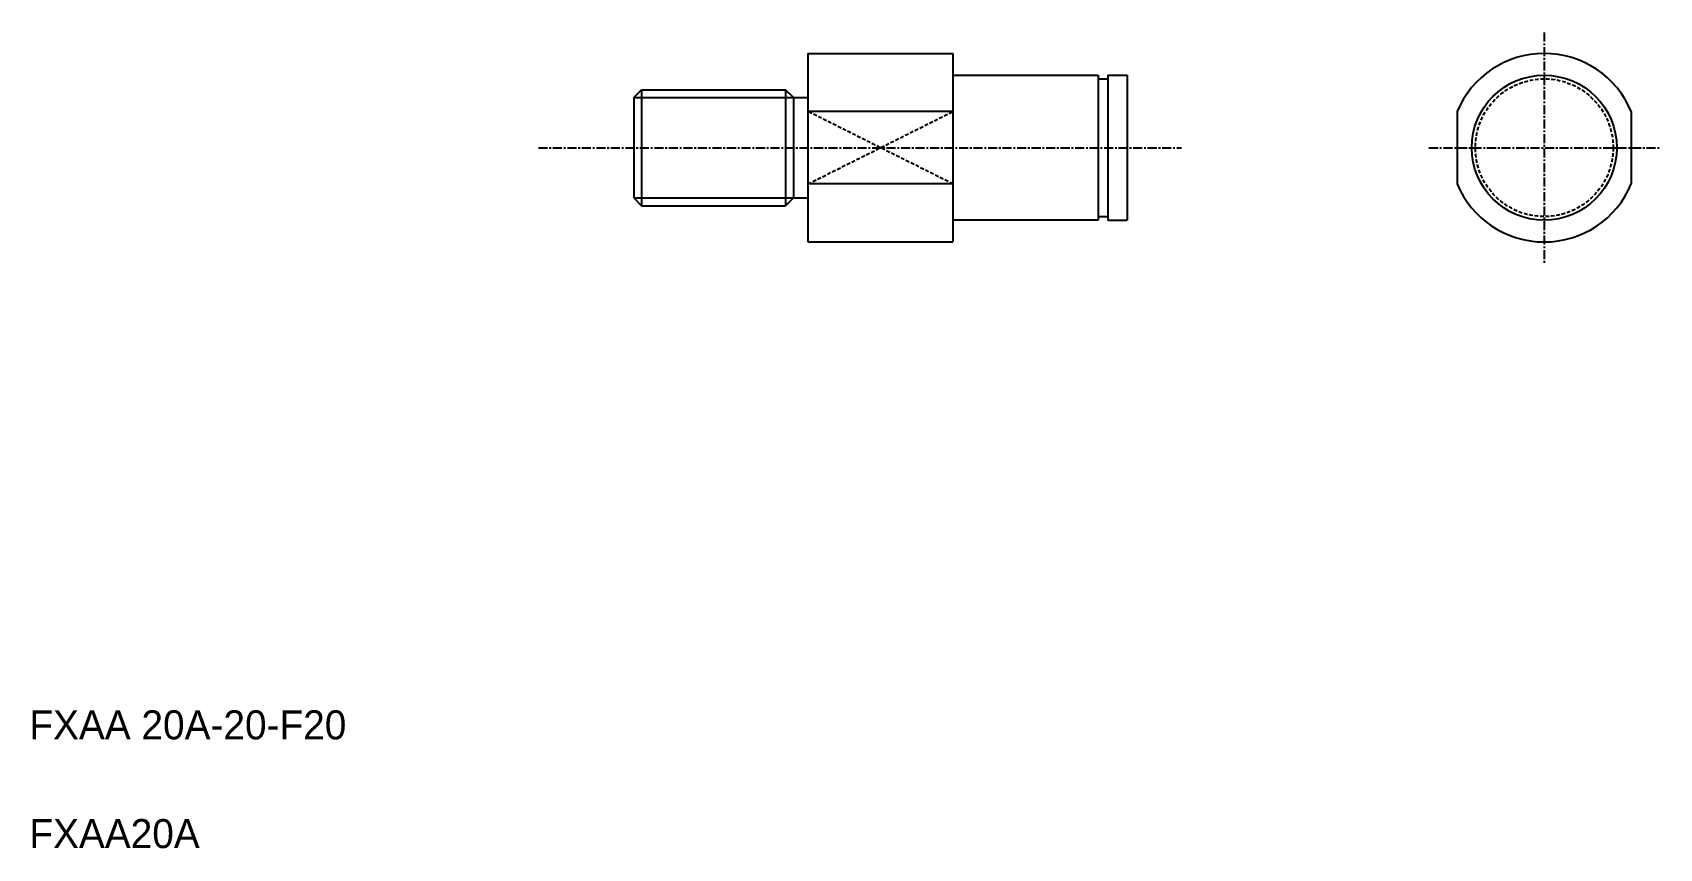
# Model space of a CAD drawing. Extents: x -40 to 184, y 89 to 201.
import ezdxf

# ---------------------------------------------------------------- set-up
doc = ezdxf.new("R2010")
doc.units = 0
doc.linetypes.add('CENTER', pattern=[2, 1.25, -0.25, 0.25, -0.25])
doc.linetypes.add('DASHED', pattern=[0.75, 0.5, -0.25])
doc.layers.get('0').update_dxf_attribs({"linetype": 'CONTINUOUS'})
doc.layers.add('CENTER', color=1, linetype='CENTER')

msp = doc.modelspace()

# ---------------------------------------------------------------- linework, layer by layer
at = {"color": 7, "linetype": 'CONTINUOUS'}
for p, q in [((66.99, 198.17), (66.99, 172.17)), ((66.99, 198.17), (86.99, 198.17)), ((86.99, 198.17), (86.99, 172.17)), ((87.19, 195.17), (106.99, 195.17)), ((92.14, 195.17), (92.14, 195.17)), ((97.09, 195.17), (97.09, 195.17)), ((106.99, 195.17), (106.99, 175.17)), ((108.34, 195.17), (108.34, 175.17)), ((108.34, 195.17), (110.99, 195.17)), ((110.99, 195.17), (110.99, 175.17)), ((42.99, 192.09), (44.07, 193.17)), ((44.07, 193.17), (63.91, 193.17)), ((44.07, 193.17), (44.07, 177.17)), ((64.99, 192.09), (63.91, 193.17)), ((63.91, 193.17), (63.91, 177.17)), ((106.99, 194.67), (108.34, 194.67)), ((42.99, 192.09), (42.99, 178.26)), ((64.99, 192.09), (64.99, 178.26)), ((64.99, 192.09), (66.99, 192.09)), ((64.99, 188.63), (64.99, 188.63)), ((86.99, 190.17), (66.99, 190.17)), ((156.5, 190.17), (156.5, 180.17)), ((180.5, 190.17), (180.5, 180.17)), ((42.99, 185.17), (42.99, 185.17)), ((64.99, 185.17), (64.99, 185.17)), ((86.99, 180.17), (66.99, 180.17)), ((42.99, 178.26), (44.07, 177.17)), ((64.99, 178.26), (63.91, 177.17)), ((64.99, 178.26), (66.99, 178.26)), ((44.07, 177.17), (63.91, 177.17)), ((106.99, 175.17), (87.19, 175.17)), ((106.99, 175.67), (108.34, 175.67)), ((108.34, 175.17), (110.99, 175.17)), ((66.99, 172.17), (86.99, 172.17))]:
    msp.add_line(p, q, dxfattribs=at)
at = {"color": 3, "linetype": 'CONTINUOUS'}
for p, q in [((42.99, 192.09), (64.99, 192.09)), ((42.99, 178.26), (64.99, 178.26))]:
    msp.add_line(p, q, dxfattribs=at)
at = {"color": 3, "linetype": 'DASHED'}
for p, q in [((66.99, 180.17), (86.99, 190.17)), ((86.99, 180.17), (66.99, 190.17))]:
    msp.add_line(p, q, dxfattribs=at)
at = {"color": 7, "linetype": 'CONTINUOUS'}
msp.add_circle((168.5, 185.17), 10, dxfattribs=at)
at = {"color": 3, "linetype": 'DASHED'}
msp.add_circle((168.5, 185.17), 9.5, dxfattribs=at)
at = {"color": 7, "linetype": 'CONTINUOUS'}
for centre, radius, start, end in [((168.5, 185.17), 13, 22.6199, 157.3801), ((87.19, 195.37), 0.2, 180, 270), ((168.5, 185.17), 13, 202.6199, 337.3801), ((87.19, 174.97), 0.2, 90, 180)]:
    msp.add_arc(centre, radius, start, end, dxfattribs=at)
at = {"layer": 'CENTER', "color": 1, "linetype": 'CENTER'}
for p, q in [((168.5, 201.06), (168.5, 169.29)), ((29.83, 185.17), (118.51, 185.17)), ((152.61, 185.17), (184.39, 185.17))]:
    msp.add_line(p, q, dxfattribs=at)

# ---------------------------------------------------------------- texts
at = {"color": 7, "linetype": 'CONTINUOUS'}
for s, p in [('FXAA 20A-20-F20', (-40.34, 103.56)), ('FXAA20A', (-40.34, 88.56))]:
    msp.add_text(s, height=4, dxfattribs=at).set_placement(p)

doc.saveas('drawing.dxf')
